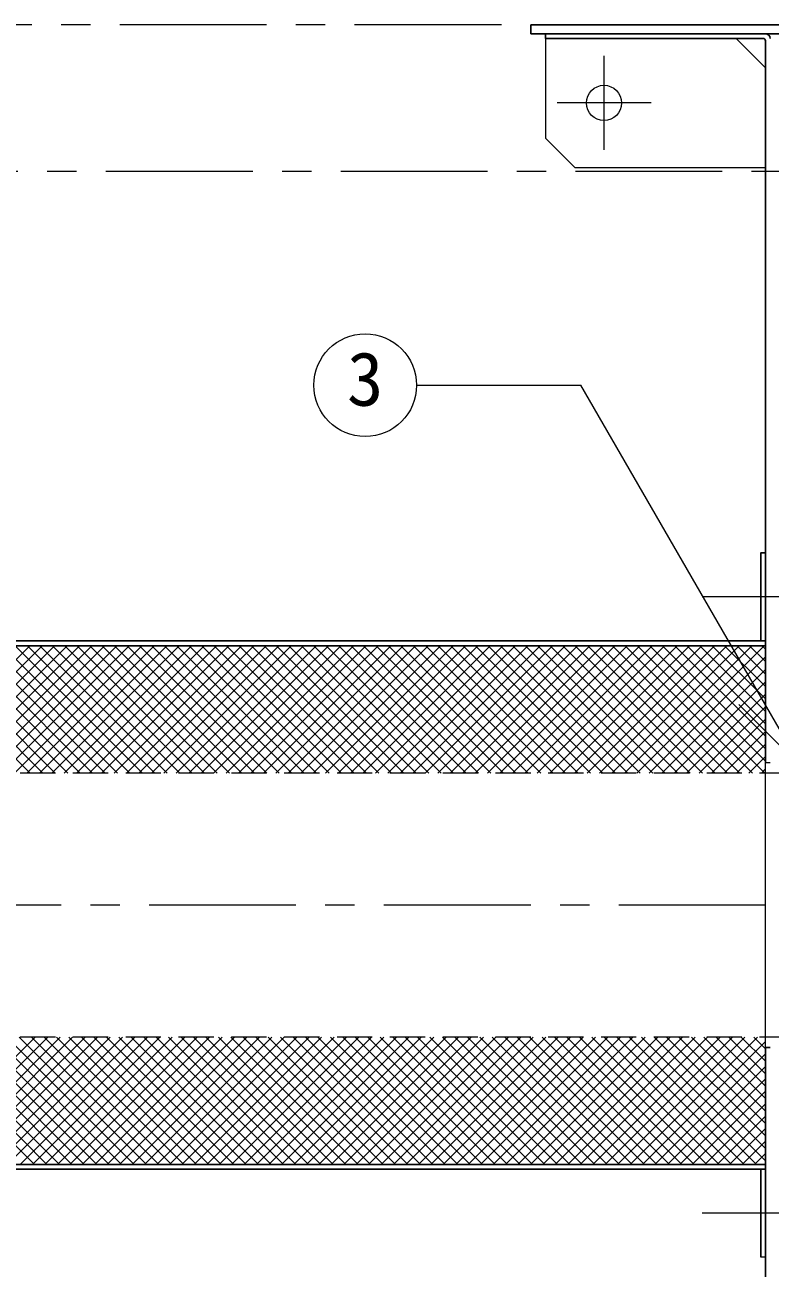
# Model space of a CAD drawing. Units: millimetres at full size, sheet at 1:10; details may follow other scales. Extents: x -2114 to 1936, y -1399 to 1411.
# Drawn here: x -1373.3 to -1119.3, y -502.4 to -78.6 of the extents above; entities that cross this region are included whole.
import ezdxf
from ezdxf.enums import TextEntityAlignment as Align

# ---------------------------------------------------------------- set-up
doc = ezdxf.new("R2010")
doc.units = ezdxf.units.MM
doc.header["$LTSCALE"] = 10
doc.linetypes.add('CHAIN1', pattern=[8, 5, -1, 1, -1])
doc.linetypes.add('DASHED1', pattern=[1.8, 1.2, -0.6])
doc.layers.add('0-0_ﾚｲﾔ1', color=4, linetype='Continuous', lineweight=9)
doc.styles.add('ＭＳ ゴシック', font='')
doc.styles.get('ＭＳ ゴシック').set_extended_font_data('MS Gothic')

msp = doc.modelspace()

# ---------------------------------------------------------------- linework, layer by layer
at = {"layer": '0-0_ﾚｲﾔ1', "linetype": 'CHAIN1'}
for p, q in [((-1210.92, -78.64), (-2000.92, -78.64)), ((-1175.92, -121.24), (-1175.92, -89.24)), ((-1159.92, -105.24), (-1191.92, -105.24)), ((-895.67, -128.64), (-1935.92, -128.64)), ((-1099.32, -273.64), (-1142.52, -273.64)), ((-1040.92, -378.64), (-1900.92, -378.64)), ((-1099.32, -483.64), (-1142.52, -483.64))]:
    msp.add_line(p, q, dxfattribs=at)
at = {"layer": '0-0_ﾚｲﾔ1', "color": 5, "lineweight": 25}
for p, q in [((-1200.92, -81.64), (-1200.92, -78.64)), ((-1068.92, -78.64), (-1200.92, -78.64)), ((-1070.42, -81.64), (-1200.92, -81.64)), ((-1195.92, -83.24), (-1195.92, -81.64)), ((-1121.72, -83.24), (-1195.92, -83.24)), ((-1120.92, -84.04), (-1120.92, -330.14)), ((-1120.92, -288.64), (-1620.92, -288.64)), ((-1120.92, -290.24), (-1619.32, -290.24)), ((-1120.92, -887.84), (-1120.92, -427.14)), ((-1119.32, -427.14), (-1120.92, -427.14)), ((-1120.92, -468.64), (-1620.92, -468.64)), ((-1120.92, -467.04), (-1619.32, -467.04)), ((-1122.52, -468.64), (-1122.52, -498.64))]:
    msp.add_line(p, q, dxfattribs=at)
at = {"layer": '0-0_ﾚｲﾔ1', "color": 7, "lineweight": 18}
for p, q in [((-1195.92, -83.24), (-1195.92, -117.24)), ((-1130.92, -83.24), (-1120.92, -93.24)), ((-1195.92, -117.24), (-1185.92, -127.24)), ((-1185.92, -127.24), (-1120.92, -127.24)), ((-1239.81, -201.46), (-1183.88, -201.46)), ((-1108.78, -331.54), (-1183.88, -201.46)), ((-1108.78, -331.54), (-1129.99, -310.33)), ((-1119.32, -330.14), (-1120.92, -330.14)), ((-1120.92, -427.14), (-1120.92, -330.14)), ((-1120.92, -498.64), (-1122.52, -498.64))]:
    msp.add_line(p, q, dxfattribs=at)
at = {"layer": '0-0_ﾚｲﾔ1'}
for p, q in [((-1120.65, -81.66), (-1120.63, -81.64)), ((-1415.05, -333.64), (-1371.65, -290.24)), ((-1414.85, -290.24), (-1371.45, -333.64)), ((-1410.81, -333.64), (-1367.41, -290.24)), ((-1410.61, -290.24), (-1367.21, -333.64)), ((-1406.57, -333.64), (-1363.17, -290.24)), ((-1406.36, -290.24), (-1362.96, -333.64)), ((-1402.33, -333.64), (-1358.93, -290.24)), ((-1402.12, -290.24), (-1358.72, -333.64)), ((-1398.08, -333.64), (-1354.68, -290.24)), ((-1397.88, -290.24), (-1354.48, -333.64)), ((-1393.84, -333.64), (-1350.44, -290.24)), ((-1393.64, -290.24), (-1350.24, -333.64)), ((-1389.6, -333.64), (-1346.2, -290.24)), ((-1389.39, -290.24), (-1345.99, -333.64)), ((-1385.36, -333.64), (-1341.96, -290.24)), ((-1385.15, -290.24), (-1341.75, -333.64)), ((-1381.11, -333.64), (-1337.71, -290.24)), ((-1380.91, -290.24), (-1337.51, -333.64)), ((-1376.87, -333.64), (-1333.47, -290.24)), ((-1376.67, -290.24), (-1333.27, -333.64)), ((-1372.63, -333.64), (-1329.23, -290.24)), ((-1372.42, -290.24), (-1329.02, -333.64)), ((-1368.38, -333.64), (-1324.98, -290.24)), ((-1368.18, -290.24), (-1324.78, -333.64)), ((-1364.14, -333.64), (-1320.74, -290.24)), ((-1363.94, -290.24), (-1320.54, -333.64)), ((-1359.9, -333.64), (-1316.5, -290.24)), ((-1359.7, -290.24), (-1316.3, -333.64)), ((-1355.66, -333.64), (-1312.26, -290.24)), ((-1355.45, -290.24), (-1312.05, -333.64)), ((-1351.41, -333.64), (-1308.01, -290.24)), ((-1351.21, -290.24), (-1307.81, -333.64)), ((-1347.17, -333.64), (-1303.77, -290.24)), ((-1346.97, -290.24), (-1303.57, -333.64)), ((-1342.93, -333.64), (-1299.53, -290.24)), ((-1342.72, -290.24), (-1299.32, -333.64)), ((-1338.69, -333.64), (-1295.29, -290.24)), ((-1338.48, -290.24), (-1295.08, -333.64)), ((-1334.44, -333.64), (-1291.04, -290.24)), ((-1334.24, -290.24), (-1290.84, -333.64)), ((-1330.2, -333.64), (-1286.8, -290.24)), ((-1330, -290.24), (-1286.6, -333.64)), ((-1325.96, -333.64), (-1282.56, -290.24)), ((-1325.75, -290.24), (-1282.35, -333.64)), ((-1321.72, -333.64), (-1278.32, -290.24)), ((-1321.51, -290.24), (-1278.11, -333.64)), ((-1317.47, -333.64), (-1274.07, -290.24)), ((-1317.27, -290.24), (-1273.87, -333.64)), ((-1313.23, -333.64), (-1269.83, -290.24)), ((-1313.03, -290.24), (-1269.63, -333.64)), ((-1308.99, -333.64), (-1265.59, -290.24)), ((-1308.78, -290.24), (-1265.38, -333.64)), ((-1304.75, -333.64), (-1261.35, -290.24)), ((-1304.54, -290.24), (-1261.14, -333.64)), ((-1300.5, -333.64), (-1257.1, -290.24)), ((-1300.3, -290.24), (-1256.9, -333.64)), ((-1296.26, -333.64), (-1252.86, -290.24)), ((-1296.06, -290.24), (-1252.66, -333.64)), ((-1292.02, -333.64), (-1248.62, -290.24)), ((-1291.81, -290.24), (-1248.41, -333.64)), ((-1287.77, -333.64), (-1244.37, -290.24)), ((-1287.57, -290.24), (-1244.17, -333.64)), ((-1283.53, -333.64), (-1240.13, -290.24)), ((-1283.33, -290.24), (-1239.93, -333.64)), ((-1279.29, -333.64), (-1235.89, -290.24)), ((-1279.08, -290.24), (-1235.68, -333.64)), ((-1275.05, -333.64), (-1231.65, -290.24)), ((-1274.84, -290.24), (-1231.44, -333.64)), ((-1270.8, -333.64), (-1227.4, -290.24)), ((-1270.6, -290.24), (-1227.2, -333.64)), ((-1266.56, -333.64), (-1223.16, -290.24)), ((-1266.36, -290.24), (-1222.96, -333.64)), ((-1262.32, -333.64), (-1218.92, -290.24)), ((-1262.11, -290.24), (-1218.71, -333.64)), ((-1258.08, -333.64), (-1214.68, -290.24)), ((-1257.87, -290.24), (-1214.47, -333.64)), ((-1253.83, -333.64), (-1210.43, -290.24)), ((-1253.63, -290.24), (-1210.23, -333.64)), ((-1249.59, -333.64), (-1206.19, -290.24)), ((-1249.39, -290.24), (-1205.99, -333.64)), ((-1245.35, -333.64), (-1201.95, -290.24)), ((-1245.14, -290.24), (-1201.74, -333.64)), ((-1241.11, -333.64), (-1197.71, -290.24)), ((-1240.9, -290.24), (-1197.5, -333.64)), ((-1236.86, -333.64), (-1193.46, -290.24)), ((-1236.66, -290.24), (-1193.26, -333.64)), ((-1232.62, -333.64), (-1189.22, -290.24)), ((-1232.42, -290.24), (-1189.02, -333.64)), ((-1228.38, -333.64), (-1184.98, -290.24)), ((-1228.17, -290.24), (-1184.77, -333.64)), ((-1224.14, -333.64), (-1180.74, -290.24)), ((-1223.93, -290.24), (-1180.53, -333.64)), ((-1219.89, -333.64), (-1176.49, -290.24)), ((-1219.69, -290.24), (-1176.29, -333.64)), ((-1215.65, -333.64), (-1172.25, -290.24)), ((-1215.45, -290.24), (-1172.05, -333.64)), ((-1211.41, -333.64), (-1168.01, -290.24)), ((-1211.2, -290.24), (-1167.8, -333.64)), ((-1207.16, -333.64), (-1163.76, -290.24)), ((-1206.96, -290.24), (-1163.56, -333.64)), ((-1202.92, -333.64), (-1159.52, -290.24)), ((-1202.72, -290.24), (-1159.32, -333.64)), ((-1198.68, -333.64), (-1155.28, -290.24)), ((-1198.47, -290.24), (-1155.07, -333.64)), ((-1194.44, -333.64), (-1151.04, -290.24)), ((-1194.23, -290.24), (-1150.83, -333.64)), ((-1190.19, -333.64), (-1146.79, -290.24)), ((-1189.99, -290.24), (-1146.59, -333.64)), ((-1185.95, -333.64), (-1142.55, -290.24)), ((-1185.75, -290.24), (-1142.35, -333.64)), ((-1181.71, -333.64), (-1138.31, -290.24)), ((-1181.5, -290.24), (-1138.1, -333.64)), ((-1177.47, -333.64), (-1134.07, -290.24)), ((-1177.26, -290.24), (-1133.86, -333.64)), ((-1173.22, -333.64), (-1129.82, -290.24)), ((-1173.02, -290.24), (-1129.62, -333.64)), ((-1168.98, -333.64), (-1125.58, -290.24)), ((-1168.78, -290.24), (-1125.38, -333.64)), ((-1164.74, -333.64), (-1121.34, -290.24)), ((-1164.53, -290.24), (-1121.13, -333.64)), ((-1160.29, -290.24), (-1120.92, -329.61)), ((-1156.05, -290.24), (-1120.92, -325.36)), ((-1151.81, -290.24), (-1120.92, -321.12)), ((-1147.56, -290.24), (-1120.92, -316.88)), ((-1143.32, -290.24), (-1120.92, -312.63)), ((-1139.08, -290.24), (-1120.92, -308.39)), ((-1134.84, -290.24), (-1120.92, -304.15)), ((-1130.59, -290.24), (-1120.92, -299.91)), ((-1126.35, -290.24), (-1120.92, -295.66)), ((-1122.11, -290.24), (-1120.92, -291.42)), ((-1160.5, -333.64), (-1120.92, -294.06)), ((-1156.25, -333.64), (-1120.92, -298.31)), ((-1152.01, -333.64), (-1120.92, -302.55)), ((-1147.77, -333.64), (-1120.92, -306.79)), ((-1143.52, -333.64), (-1120.92, -311.03)), ((-1139.28, -333.64), (-1120.92, -315.28)), ((-1135.04, -333.64), (-1120.92, -319.52)), ((-1130.8, -333.64), (-1120.92, -323.76)), ((-1126.55, -333.64), (-1120.92, -328)), ((-1122.31, -333.64), (-1120.92, -332.25)), ((-1413.43, -423.64), (-1370.03, -467.04)), ((-1413.15, -467.04), (-1369.75, -423.64)), ((-1409.18, -423.64), (-1365.78, -467.04)), ((-1408.9, -467.04), (-1365.5, -423.64)), ((-1404.94, -423.64), (-1361.54, -467.04)), ((-1404.66, -467.04), (-1361.26, -423.64)), ((-1400.7, -423.64), (-1357.3, -467.04)), ((-1400.42, -467.04), (-1357.02, -423.64)), ((-1396.46, -423.64), (-1353.06, -467.04)), ((-1396.17, -467.04), (-1352.77, -423.64)), ((-1392.21, -423.64), (-1348.81, -467.04)), ((-1391.93, -467.04), (-1348.53, -423.64)), ((-1387.97, -423.64), (-1344.57, -467.04)), ((-1387.69, -467.04), (-1344.29, -423.64)), ((-1383.73, -423.64), (-1340.33, -467.04)), ((-1383.45, -467.04), (-1340.05, -423.64)), ((-1379.49, -423.64), (-1336.09, -467.04)), ((-1379.2, -467.04), (-1335.8, -423.64)), ((-1375.24, -423.64), (-1331.84, -467.04)), ((-1374.96, -467.04), (-1331.56, -423.64)), ((-1371, -423.64), (-1327.6, -467.04)), ((-1370.72, -467.04), (-1327.32, -423.64)), ((-1366.76, -423.64), (-1323.36, -467.04)), ((-1366.48, -467.04), (-1323.08, -423.64)), ((-1362.52, -423.64), (-1319.12, -467.04)), ((-1362.23, -467.04), (-1318.83, -423.64)), ((-1358.27, -423.64), (-1314.87, -467.04)), ((-1357.99, -467.04), (-1314.59, -423.64)), ((-1354.03, -423.64), (-1310.63, -467.04)), ((-1353.75, -467.04), (-1310.35, -423.64)), ((-1349.79, -423.64), (-1306.39, -467.04)), ((-1349.51, -467.04), (-1306.11, -423.64)), ((-1345.54, -423.64), (-1302.14, -467.04)), ((-1345.26, -467.04), (-1301.86, -423.64)), ((-1341.3, -423.64), (-1297.9, -467.04)), ((-1341.02, -467.04), (-1297.62, -423.64)), ((-1337.06, -423.64), (-1293.66, -467.04)), ((-1336.78, -467.04), (-1293.38, -423.64)), ((-1332.82, -423.64), (-1289.42, -467.04)), ((-1332.54, -467.04), (-1289.14, -423.64)), ((-1328.57, -423.64), (-1285.17, -467.04)), ((-1328.29, -467.04), (-1284.89, -423.64)), ((-1324.33, -423.64), (-1280.93, -467.04)), ((-1324.05, -467.04), (-1280.65, -423.64)), ((-1320.09, -423.64), (-1276.69, -467.04)), ((-1319.81, -467.04), (-1276.41, -423.64)), ((-1315.85, -423.64), (-1272.45, -467.04)), ((-1315.56, -467.04), (-1272.16, -423.64)), ((-1311.6, -423.64), (-1268.2, -467.04)), ((-1311.32, -467.04), (-1267.92, -423.64)), ((-1307.36, -423.64), (-1263.96, -467.04)), ((-1307.08, -467.04), (-1263.68, -423.64)), ((-1303.12, -423.64), (-1259.72, -467.04)), ((-1302.84, -467.04), (-1259.44, -423.64)), ((-1298.88, -423.64), (-1255.48, -467.04)), ((-1298.59, -467.04), (-1255.19, -423.64)), ((-1294.63, -423.64), (-1251.23, -467.04)), ((-1294.35, -467.04), (-1250.95, -423.64)), ((-1290.39, -423.64), (-1246.99, -467.04)), ((-1290.11, -467.04), (-1246.71, -423.64)), ((-1286.15, -423.64), (-1242.75, -467.04)), ((-1285.87, -467.04), (-1242.47, -423.64)), ((-1281.91, -423.64), (-1238.51, -467.04)), ((-1281.62, -467.04), (-1238.22, -423.64)), ((-1277.66, -423.64), (-1234.26, -467.04)), ((-1277.38, -467.04), (-1233.98, -423.64)), ((-1273.42, -423.64), (-1230.02, -467.04)), ((-1273.14, -467.04), (-1229.74, -423.64)), ((-1269.18, -423.64), (-1225.78, -467.04)), ((-1268.9, -467.04), (-1225.5, -423.64)), ((-1264.93, -423.64), (-1221.53, -467.04)), ((-1264.65, -467.04), (-1221.25, -423.64)), ((-1260.69, -423.64), (-1217.29, -467.04)), ((-1260.41, -467.04), (-1217.01, -423.64)), ((-1256.45, -423.64), (-1213.05, -467.04)), ((-1256.17, -467.04), (-1212.77, -423.64)), ((-1252.21, -423.64), (-1208.81, -467.04)), ((-1251.92, -467.04), (-1208.52, -423.64)), ((-1247.96, -423.64), (-1204.56, -467.04)), ((-1247.68, -467.04), (-1204.28, -423.64)), ((-1243.72, -423.64), (-1200.32, -467.04)), ((-1243.44, -467.04), (-1200.04, -423.64)), ((-1239.48, -423.64), (-1196.08, -467.04)), ((-1239.2, -467.04), (-1195.8, -423.64)), ((-1235.24, -423.64), (-1191.84, -467.04)), ((-1234.95, -467.04), (-1191.55, -423.64)), ((-1230.99, -423.64), (-1187.59, -467.04)), ((-1230.71, -467.04), (-1187.31, -423.64)), ((-1226.75, -423.64), (-1183.35, -467.04)), ((-1226.47, -467.04), (-1183.07, -423.64)), ((-1222.51, -423.64), (-1179.11, -467.04)), ((-1222.23, -467.04), (-1178.83, -423.64)), ((-1218.27, -423.64), (-1174.87, -467.04)), ((-1217.98, -467.04), (-1174.58, -423.64)), ((-1214.02, -423.64), (-1170.62, -467.04)), ((-1213.74, -467.04), (-1170.34, -423.64)), ((-1209.78, -423.64), (-1166.38, -467.04)), ((-1209.5, -467.04), (-1166.1, -423.64)), ((-1205.54, -423.64), (-1162.14, -467.04)), ((-1205.26, -467.04), (-1161.86, -423.64)), ((-1201.3, -423.64), (-1157.9, -467.04)), ((-1201.01, -467.04), (-1157.61, -423.64)), ((-1197.05, -423.64), (-1153.65, -467.04)), ((-1196.77, -467.04), (-1153.37, -423.64)), ((-1192.81, -423.64), (-1149.41, -467.04)), ((-1192.53, -467.04), (-1149.13, -423.64)), ((-1188.57, -423.64), (-1145.17, -467.04)), ((-1188.29, -467.04), (-1144.89, -423.64)), ((-1184.32, -423.64), (-1140.92, -467.04)), ((-1184.04, -467.04), (-1140.64, -423.64)), ((-1180.08, -423.64), (-1136.68, -467.04)), ((-1179.8, -467.04), (-1136.4, -423.64)), ((-1175.84, -423.64), (-1132.44, -467.04)), ((-1175.56, -467.04), (-1132.16, -423.64)), ((-1171.6, -423.64), (-1128.2, -467.04)), ((-1171.31, -467.04), (-1127.91, -423.64)), ((-1167.35, -423.64), (-1123.95, -467.04)), ((-1167.07, -467.04), (-1123.67, -423.64)), ((-1163.11, -423.64), (-1120.92, -465.83)), ((-1158.87, -423.64), (-1120.92, -461.58)), ((-1154.63, -423.64), (-1120.92, -457.34)), ((-1150.38, -423.64), (-1120.92, -453.1)), ((-1146.14, -423.64), (-1120.92, -448.86)), ((-1141.9, -423.64), (-1120.92, -444.61)), ((-1137.66, -423.64), (-1120.92, -440.37)), ((-1133.41, -423.64), (-1120.92, -436.13)), ((-1129.17, -423.64), (-1120.92, -431.88)), ((-1124.93, -423.64), (-1120.92, -427.64)), ((-1162.83, -467.04), (-1120.92, -425.13)), ((-1158.59, -467.04), (-1120.92, -429.37)), ((-1154.34, -467.04), (-1120.92, -433.61)), ((-1150.1, -467.04), (-1120.92, -437.86)), ((-1145.86, -467.04), (-1120.92, -442.1)), ((-1141.62, -467.04), (-1120.92, -446.34)), ((-1137.37, -467.04), (-1120.92, -450.58)), ((-1133.13, -467.04), (-1120.92, -454.83)), ((-1128.89, -467.04), (-1120.92, -459.07)), ((-1124.65, -467.04), (-1120.92, -463.31))]:
    msp.add_line(p, q, dxfattribs=at)
at = {"layer": '0-0_ﾚｲﾔ1', "linetype": 'DASHED1'}
for p, q in [((-1110.92, -333.64), (-1670.92, -333.64)), ((-1110.92, -423.64), (-1670.92, -423.64))]:
    msp.add_line(p, q, dxfattribs=at)
at = {"layer": '0-0_ﾚｲﾔ1', "color": 5, "lineweight": 25}
msp.add_lwpolyline([(-1120.92, -258.64), (-1122.52, -258.64), (-1122.52, -288.64)], dxfattribs=at)
at = {"layer": '0-0_ﾚｲﾔ1', "color": 7, "lineweight": 18}
for centre, radius in [((-1175.92, -105.24), 6), ((-1257.31, -201.46), 17.5)]:
    msp.add_circle(centre, radius, dxfattribs=at)
at = {"layer": '0-0_ﾚｲﾔ1', "color": 5, "lineweight": 25}
for centre, radius in [((-1121.72, -84.04), 0.8), ((-1120.92, -83.24), 1.6)]:
    msp.add_arc(centre, radius, 0, 90, dxfattribs=at)

# ---------------------------------------------------------------- texts
at = {"layer": '0-0_ﾚｲﾔ1', "color": 7, "style": 'ＭＳ ゴシック'}
msp.add_text('3', height=18.33, dxfattribs=at).set_placement((-1263.56, -213.96), align=Align.BOTTOM_LEFT)

doc.saveas('drawing.dxf')
